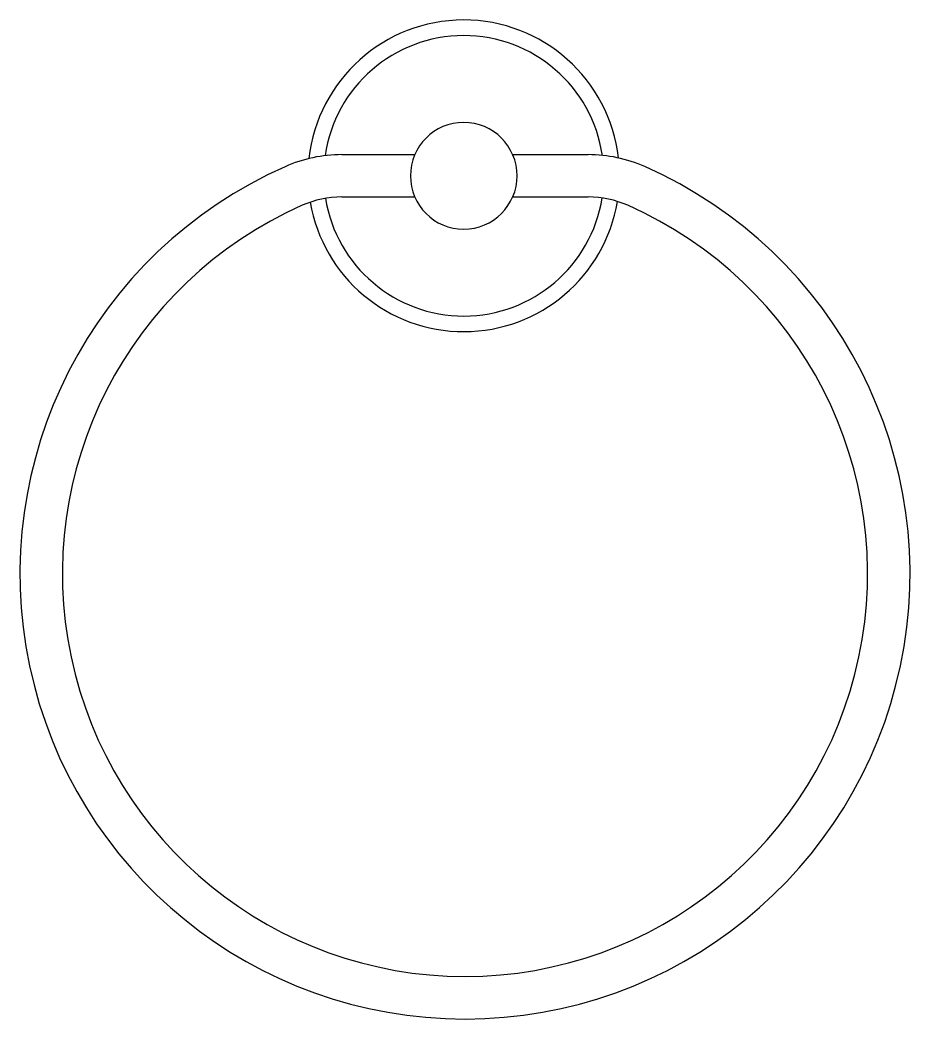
# Model space of a CAD drawing. Extents: x 148.574 to 148.774, y -0.014 to 0.211.
import ezdxf

# ---------------------------------------------------------------- set-up
doc = ezdxf.new("R2010")
doc.units = 0
doc.header["$LTSCALE"] = 0.093308
doc.header["$MEASUREMENT"] = 0
doc.linetypes.add('CONTINU', pattern=[0])
doc.layers.get('0').update_dxf_attribs({"linetype": 'CONTINUOUS'})

msp = doc.modelspace()

# ---------------------------------------------------------------- linework, layer by layer
at = {"linetype": 'CONTINU'}
for points in [[(148.70891, 0.17952, 0.893204), (148.63935, 0.17939)], [(148.7053, 0.1801, 0.864466), (148.64298, 0.18004)], [(148.67414, 0.1875, 1), (148.67414, 0.16353)], [(148.67414, 0.16353, 1), (148.67414, 0.1875)], [(148.64674, 0.18027, 0.104437), (148.634, 0.17757)], [(148.71482, 0.17758, 0.104438), (148.7021, 0.18027)], [(148.634, 0.17757, 4.738171), (148.71482, 0.17758)], [(148.64674, 0.17077, 0.104414), (148.63785, 0.16889)], [(148.71099, 0.16889, 0.104414), (148.7021, 0.17077)], [(148.63785, 0.16889, 4.736654), (148.71099, 0.16889)], [(148.63964, 0.16959, 0.845058), (148.70867, 0.16977)], [(148.64306, 0.17046, 0.851596), (148.70524, 0.17054)]]:
    msp.add_lwpolyline(points, format="xyb", dxfattribs=at)
for points in [[(148.64674, 0.18027), (148.66314, 0.18027)], [(148.68515, 0.18027), (148.7021, 0.18027)], [(148.64674, 0.17077), (148.66314, 0.17077)], [(148.68515, 0.17077), (148.7021, 0.17077)]]:
    msp.add_lwpolyline(points, dxfattribs=at)

doc.saveas('drawing.dxf')
